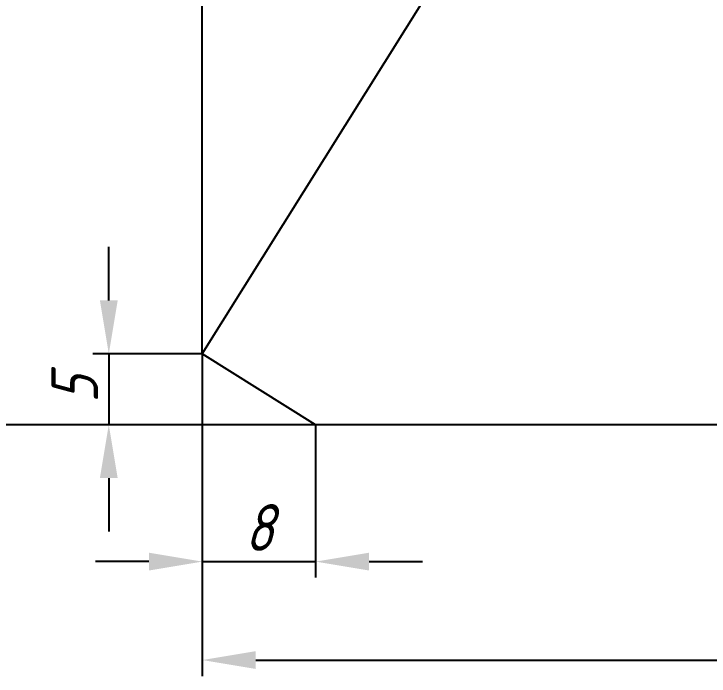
# Model space of a CAD drawing. Header units: millimetres. Extents: x -37166 to -34073, y -441 to 2979.
# Drawn here: x -37049.5 to -36997.4, y -63.6 to -14.1 of the extents above; entities that cross this region are included whole.
import ezdxf

# ---------------------------------------------------------------- set-up
doc = ezdxf.new("R2010")
doc.units = ezdxf.units.MM
doc.header["$PDSIZE"] = -1
doc.linetypes.add('K5LT_BASIC', pattern=[0])
doc.styles.get("Standard").update_dxf_attribs({"font": 'ГОСТ тип А наклонный.ttf'})
doc.dimstyles.new('dim1', dxfattribs={"dimtxt": 3.5, "dimasz": 4, "dimexe": 1.2, "dimexo": 0, "dimgap": 0.8, "dimtad": 1, "dimdec": 0, "dimdsep": 46, "dimtxsty": 'Standard', "dimcen": 5, "dimadec": 0, "dimazin": 0, "dimtfac": 1, "dimtdec": 0, "dimtmove": 0, "dimatfit": 3, "dimfxl": 0, "dimtolj": 1, "dimtzin": 0, "dimarcsym": 0})

# ---------------------------------------------------------------- blocks, each defined once
blk = doc.blocks.new('*D7040')
at = {"color": 0, "lineweight": -2}
for p, q in [((-37042.361, -35.499), (-37042.361, -31.499)), ((-37035.361, -39.499), (-37043.561, -39.499)), ((-37042.361, -39.499), (-37042.361, -44.802)), ((-37026.882, -44.802), (-37043.561, -44.802)), ((-37042.361, -48.802), (-37042.361, -52.802))]:
    blk.add_line(p, q, dxfattribs=at)
at = {"color": 0}
for points in [[(-37043.027, -35.499), (-37041.694, -35.499), (-37042.361, -39.499)], [(-37041.694, -48.802), (-37043.027, -48.802), (-37042.361, -44.802)]]:
    blk.add_solid(points, dxfattribs=at)
at = {"layer": 'Defpoints', "color": 0}
for p in [(-37035.361, -39.499), (-37042.361, -44.802), (-37026.882, -44.802)]:
    blk.add_point(p, dxfattribs=at)
at = {"color": 0, "insert": (-37044.911, -42.15), "char_height": 3.5, "attachment_point": 5, "rotation": 90}
blk.add_mtext('\\A1;5', dxfattribs=at)
blk = doc.blocks.new('*D7043')
at = {"color": 0, "lineweight": -2}
for p, q in [((-37035.361, -39.499), (-37035.361, -56.249)), ((-37026.882, -44.802), (-37026.882, -56.249)), ((-37039.361, -55.049), (-37043.361, -55.049)), ((-37035.361, -55.049), (-37026.882, -55.049)), ((-37022.882, -55.049), (-37018.882, -55.049))]:
    blk.add_line(p, q, dxfattribs=at)
at = {"color": 0}
for points in [[(-37039.361, -55.715), (-37039.361, -54.382), (-37035.361, -55.049)], [(-37022.882, -54.382), (-37022.882, -55.715), (-37026.882, -55.049)]]:
    blk.add_solid(points, dxfattribs=at)
at = {"layer": 'Defpoints', "color": 0}
for p in [(-37035.361, -39.499), (-37026.882, -44.802), (-37026.882, -55.049)]:
    blk.add_point(p, dxfattribs=at)
at = {"color": 0, "insert": (-37031.122, -52.499), "char_height": 3.5, "attachment_point": 5}
blk.add_mtext('\\A1;8', dxfattribs=at)
blk = doc.blocks.new('*D7047')
at = {"color": 0, "lineweight": -2}
for p, q in [((-36992.94, 28.327), (-37052.133, 28.327)), ((-37050.933, -40.802), (-37050.933, 24.327)), ((-37035.222, -44.802), (-37052.133, -44.802))]:
    blk.add_line(p, q, dxfattribs=at)
at = {"color": 0}
for points in [[(-37050.266, 24.327), (-37051.599, 24.327), (-37050.933, 28.327)], [(-37051.599, -40.802), (-37050.266, -40.802), (-37050.933, -44.802)]]:
    blk.add_solid(points, dxfattribs=at)
at = {"layer": 'Defpoints', "color": 0}
for p in [(-37050.933, 28.327), (-36992.94, 28.327), (-37035.222, -44.802)]:
    blk.add_point(p, dxfattribs=at)
at = {"color": 0, "insert": (-37053.505, -7.445), "char_height": 3.5, "attachment_point": 5, "rotation": 90}
blk.add_mtext('\\A1;73', dxfattribs=at)
blk = doc.blocks.new('*D7050')
at = {"color": 0, "lineweight": -2}
for p, q in [((-37035.361, -39.499), (-37035.361, -63.615)), ((-36950.518, -39.499), (-36950.518, -63.615)), ((-37031.361, -62.415), (-36954.518, -62.415))]:
    blk.add_line(p, q, dxfattribs=at)
at = {"color": 0}
for points in [[(-37031.361, -61.748), (-37031.361, -63.081), (-37035.361, -62.415)], [(-36954.518, -63.081), (-36954.518, -61.748), (-36950.518, -62.415)]]:
    blk.add_solid(points, dxfattribs=at)
at = {"layer": 'Defpoints', "color": 0}
for p in [(-37035.361, -39.499), (-36950.518, -39.499), (-36950.518, -62.415)]:
    blk.add_point(p, dxfattribs=at)
at = {"color": 0, "insert": (-36992.49, -59.865), "char_height": 3.5, "attachment_point": 5}
blk.add_mtext('\\A1;85', dxfattribs=at)
blk = doc.blocks.new('*D7051')
at = {"color": 0, "lineweight": -2}
for p, q in [((-37035.361, -39.499), (-37035.361, 33.006)), ((-36992.94, 28.327), (-36992.94, 33.006)), ((-37031.361, 31.806), (-36996.94, 31.806))]:
    blk.add_line(p, q, dxfattribs=at)
at = {"color": 0}
for points in [[(-37031.361, 32.473), (-37031.361, 31.14), (-37035.361, 31.806)], [(-36996.94, 31.14), (-36996.94, 32.473), (-36992.94, 31.806)]]:
    blk.add_solid(points, dxfattribs=at)
at = {"layer": 'Defpoints', "color": 0}
for p in [(-36992.94, 31.806), (-36992.94, 28.327), (-37035.361, -39.499)]:
    blk.add_point(p, dxfattribs=at)
at = {"color": 0, "insert": (-37014.15, 34.706), "char_height": 3.5, "attachment_point": 5}
blk.add_mtext('\\A1;42,5', dxfattribs=at)

msp = doc.modelspace()

# ---------------------------------------------------------------- linework, layer by layer
at = {"color": 2, "linetype": 'K5LT_BASIC'}
for p, q in [((-37035.361, -39.499), (-36998.242, 19.849)), ((-37026.882, -44.802), (-37035.361, -39.499)), ((-36958.997, -44.802), (-37026.882, -44.802))]:
    msp.add_line(p, q, dxfattribs=at)

# ---------------------------------------------------------------- dimensions: what is measured, and where the dimension line sits
dim = msp.add_linear_dim(base=(-36992.94, 31.806), p1=(-37035.361, -39.499), p2=(-36992.94, 28.327), text='42,5', dimstyle='dim1', override={"dimscale": 1, "dimlfac": 1, "dimtxsty": 'Standard', "dimsah": 1, "dimtolj": 1})
dim.commit()
dim.dimension.update_dxf_attribs({"geometry": '*D7051', "text_midpoint": (-37014.15, 34.706)})
dim = msp.add_linear_dim(base=(-37050.933, 28.327), p1=(-37035.222, -44.802), p2=(-36992.94, 28.327), angle=90, dimstyle='dim1', override={"dimscale": 1, "dimlfac": 1, "dimtxsty": 'Standard', "dimsah": 1, "dimtolj": 1})
dim.commit()
dim.dimension.update_dxf_attribs({"geometry": '*D7047', "text_midpoint": (-37050.933, -7.445), "dimtype": 160})
dim = msp.add_linear_dim(base=(-37042.361, -44.802), p1=(-37035.361, -39.499), p2=(-37026.882, -44.802), angle=90, dimstyle='dim1', override={"dimscale": 1, "dimlfac": 1, "dimtxsty": 'Standard', "dimsah": 1, "dimtolj": 1})
dim.commit()
dim.dimension.update_dxf_attribs({"geometry": '*D7040', "text_midpoint": (-37044.911, -42.15)})
dim = msp.add_linear_dim(base=(-37026.882, -55.049), p1=(-37035.361, -39.499), p2=(-37026.882, -44.802), dimstyle='dim1', override={"dimscale": 1, "dimlfac": 1, "dimtxsty": 'Standard', "dimsah": 1, "dimtolj": 1})
dim.commit()
dim.dimension.update_dxf_attribs({"geometry": '*D7043', "text_midpoint": (-37031.122, -52.499)})
dim = msp.add_linear_dim(base=(-36950.518, -62.415), p1=(-37035.361, -39.499), p2=(-36950.518, -39.499), dimstyle='dim1', override={"dimscale": 1, "dimlfac": 1, "dimtxsty": 'Standard', "dimsah": 1, "dimtolj": 1})
dim.commit()
dim.dimension.update_dxf_attribs({"geometry": '*D7050', "text_midpoint": (-36992.49, -62.415), "dimtype": 160})

doc.saveas('drawing.dxf')
